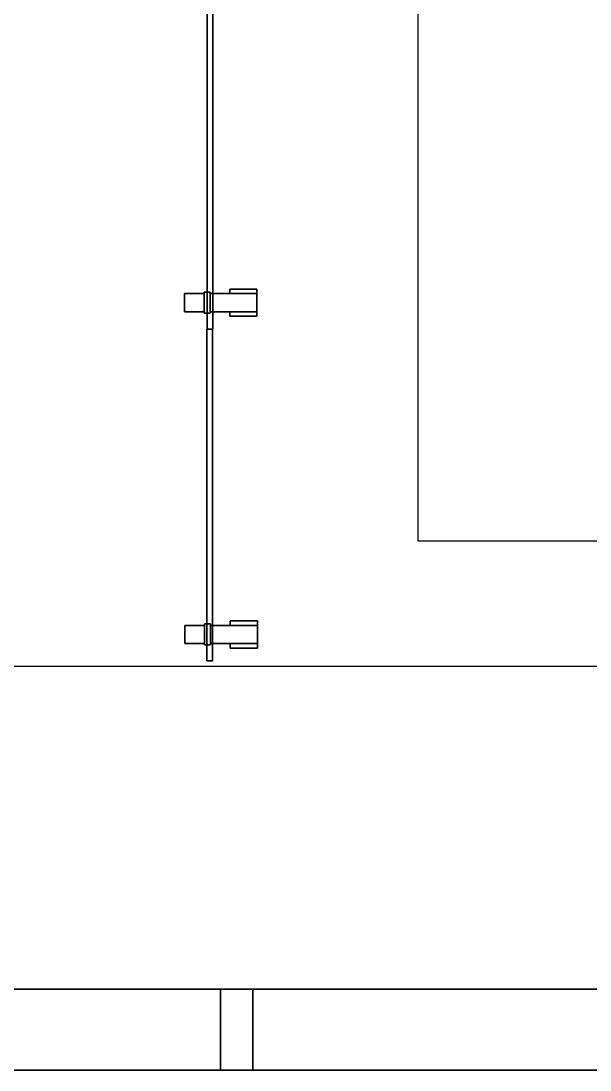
# Model space of a CAD drawing. Header units: millimetres. Extents: x 11 to 67028, y -2 to 23998.
# Drawn here: x 10157 to 17206, y -2 to 12983 of the extents above; entities that cross this region are included whole.
import ezdxf

# ---------------------------------------------------------------- set-up
doc = ezdxf.new("R2010")
doc.units = ezdxf.units.MM
doc.layers.add('cu', color=7, linetype='Continuous', lineweight=35)
doc.layers.add('图层1', color=2, linetype='Continuous', lineweight=35)

msp = doc.modelspace()

# ---------------------------------------------------------------- linework, layer by layer
at = {"color": 4, "linetype": 'Continuous', "lineweight": 35}
for p, q in [((12464, 21706), (12460, 5061)), ((12539, 21730), (12531, 5061)), ((12427, 9627), (12502, 9627)), ((12427, 9627), (12427, 9365)), ((12502, 9627), (12502, 9365)), ((12745, 9664), (13081, 9664)), ((12745, 9608), (12745, 9664)), ((13081, 9664), (13081, 9327)), ((12184, 9608), (12184, 9383)), ((12184, 9608), (12427, 9608)), ((12502, 9608), (13081, 9608)), ((12184, 9383), (12427, 9383)), ((12427, 9365), (12502, 9365)), ((12502, 9383), (13081, 9383)), ((12745, 9327), (12745, 9383)), ((13081, 9327), (12745, 9327)), ((12533, 9166), (12461, 9166)), ((12188, 5502), (12188, 5277)), ((12188, 5502), (12432, 5502)), ((12432, 5520), (12506, 5520)), ((12432, 5520), (12432, 5259)), ((12506, 5520), (12506, 5259)), ((12506, 5502), (13086, 5502)), ((12749, 5558), (13086, 5558)), ((12749, 5502), (12749, 5558)), ((13086, 5558), (13086, 5221)), ((12188, 5277), (12432, 5277)), ((12432, 5259), (12506, 5259)), ((12506, 5277), (13086, 5277)), ((12749, 5221), (12749, 5277)), ((13086, 5221), (12749, 5221)), ((12533, 5061), (12461, 5061))]:
    msp.add_line(p, q, dxfattribs=at)
at = {"color": 1}
for p, q in [((15075, 17599), (15075, 6550)), ((15075, 6550), (25041, 6550))]:
    msp.add_line(p, q, dxfattribs=at)
msp.add_lwpolyline([(65027, 998), (11, 998), (11, 4998), (65027, 4998)], close=True)
at = {"layer": 'cu'}
for p, q in [((12628, -2), (12628, 998)), ((13028, -2), (13028, 998)), ((67028, -2), (15, -2))]:
    msp.add_line(p, q, dxfattribs=at)
at = {"layer": '图层1'}
msp.add_line((66028, 998), (11, 998), dxfattribs=at)

doc.saveas('drawing.dxf')
